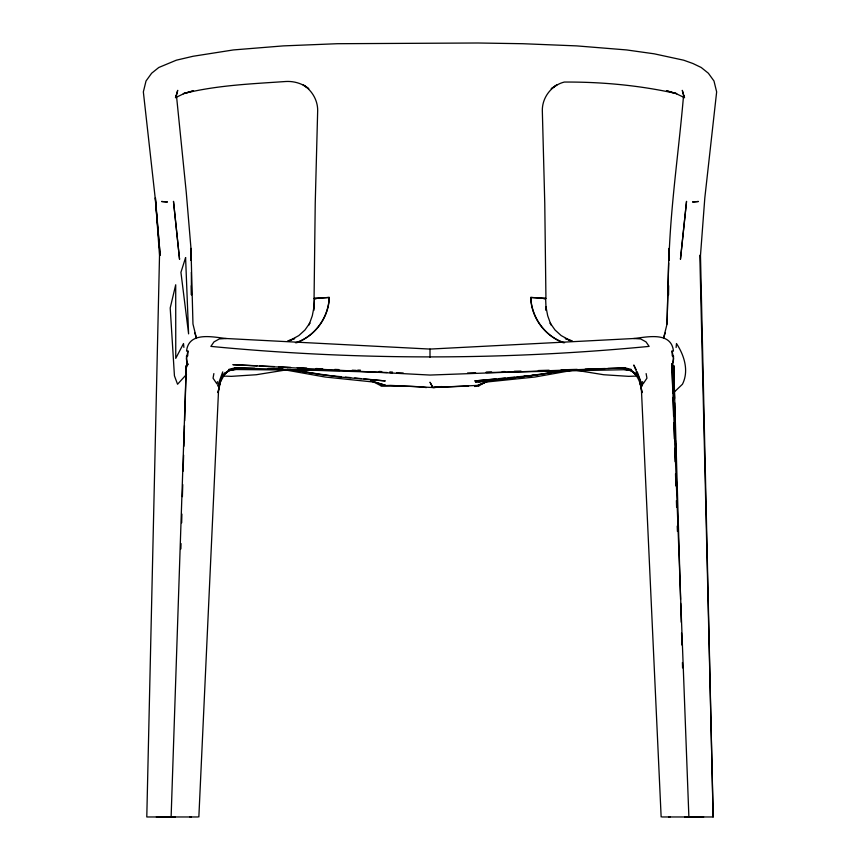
<?xml version="1.0" encoding="UTF-8"?>
<svg xmlns="http://www.w3.org/2000/svg" width="860" height="860" viewBox="0 0 860 860"><rect width="100%" height="100%" fill="white"/><g stroke="black" fill="none" stroke-linecap="round" stroke-linejoin="round"><path stroke-width="1.29" d="M668.553 295.002L668.65 285.681M668.908 260.376C670.606 205.046 678.927 150.124 683.592 95.019L684.184 97.406M189.92 817L191.221 816.968M663.608 337.991L667.038 323.994L668.65 262.977M668.714 260.322L669.026 248.389L667.038 323.994M180.869 548.916L181.03 543.563M181.675 522.837L181.89 514.076M182.395 496.65L182.75 484.588M183.137 471.183L183.61 455.101M183.922 446.286L184.459 425.614M184.663 420.776L186.276 365.704L188.157 363.877L186.147 367.994L186.276 365.704L171.119 816.968M313.879 310.395L314.384 298.302L329.24 297.442C328.928 317.49 315.168 335.701 296.625 342.774M198.853 816.968L218.601 389.182L219.913 382.861L225.245 373.165M187.706 355.954L187.975 350.815L186.373 358.566L187.222 364.952L186.437 356.019M673.004 362.393L673.563 356.019M676.111 347.494L676.487 343.538C684.28 355.352 689.15 370.907 682.442 384.248L674.358 391.945M672.95 363.673L673.627 358.566L672.025 350.815L672.294 355.954M213.871 373.595L213.054 378.185L216.935 383.915L217.429 381.668M219.913 382.861L218.042 392.654L222.729 371.885L217.591 385.968M186.555 351.149C188.587 331.164 213.129 337.131 226.277 338.517L430 349.074L633.723 338.517C646.87 337.131 671.413 331.164 673.445 351.149M175.816 97.406L176.407 95.019L186.265 192.361L190.974 248.389L192.963 323.994L196.392 337.991M175.859 97.438L177.708 90.343L176.053 96.202M663.877 337.12L665.188 333.024M607.945 368.435L625.338 367.908L631.401 369.563L630.907 370.66C638.421 375.358 641.022 384.323 641.958 392.654L640.087 382.861M225.374 372.369L222.847 375.379L229.093 370.66L234.243 369.381M186.512 374.39L177.558 384.248L174.44 375.841L170.205 307.977L175.709 284.778L175.752 358.383L183.513 343.538L183.889 347.397M551.196 88.72L556.893 84.86L552.152 88.075M474.634 386.484L478.386 386.065L486.287 381.743L477.816 385.387L432.86 387.527L390.515 385.387L380.969 385.764L372.509 381.378M175.397 97.718L184.104 93.525L193.489 90.762L183.287 93.654C216.784 85.226 251.507 83.882 285.832 81.496C294.077 81.023 302.365 83.506 308.804 88.72M544.111 298.99L545.616 298.302L546.111 310.03M295.41 342.753C314.889 336.679 328.369 317.587 329.24 297.442L314.061 298.549L315.233 203.261L317.673 110.639C317.834 100.276 311.868 90.192 303.107 84.86L307.848 88.075M488.362 381.12L477.816 385.387L479.031 385.764M287.606 340.969L294.69 338.485L289.454 340.732L298.85 335.561L304.967 329.993L309.826 323.059L308.998 324.94L312.298 315.76L314.029 306.859L314.384 298.302L315.889 298.99M340.13 370.531L235.5 369.51L229.093 370.66L228.599 369.563L234.662 367.908L254.732 368.263M573.007 370.23L534.909 377.024L486.094 382.066M564.955 370.252L537.221 374.949L475.537 382.41M286.036 369.929L256.226 374.745L231.351 376.347L222.643 376.046M567.471 370.252L521.762 376.873L474.731 380.926L496.005 378.884M433.601 387.591L441.524 386.548M440.083 386.624L433.462 387.484L468.582 386.043M231.06 369.617L233.286 369.338M478.794 381.775L481.45 381.464M484.105 381.152L537.221 374.949L518.601 376.723M498.66 378.637L505.315 378.002M509.303 377.615L514.613 377.11M226.277 338.517L219.407 338.904L213.989 341.882L210.861 346.387C356.438 360.394 503.562 360.394 649.139 346.387L646.01 341.882L640.592 338.904L633.723 338.517M637.357 376.046L628.649 376.347L603.774 374.745L575.265 370.144M486.19 372.122L491.544 371.95M502.251 371.627L504.927 371.552M514.291 371.262L520.977 371.068M538.371 370.542L549.078 370.208M561.118 369.854L577.178 369.359M585.198 369.123L605.268 368.51M467.56 372.982L475.612 372.81M486.341 372.573L631.401 369.563M228.599 369.563L235.5 369.51L234.662 367.908L387.183 372.52M687.581 816.968L684.915 816.968L703.663 816.968M156.337 816.968L173.064 816.968M686.936 816.968L688.882 816.968L671.843 363.877L673.724 365.704L674.562 398.814M197.843 816.968L146.791 816.968L159.519 255.463L155.38 197.897M662.157 816.968L713.209 816.968L699.825 255.28M268.105 368.51L282.833 368.768M357.749 370.112L360.426 370.165M668.779 816.968L670.08 817M389.86 372.606L392.536 372.681M396.557 372.81L403.243 373.004M257.011 365.79L232.877 364.661L430 375.057L625.338 367.908L624.5 369.51L630.907 370.66L636.421 374.541L636.077 375.067L631.175 369.908L630.907 370.66L625.758 369.381M259.699 365.909L274.447 366.596M278.468 366.779L290.54 367.338M297.238 367.65L306.633 368.091M316.018 368.531L322.726 368.832M334.787 369.402L338.818 369.585M352.224 370.208L356.244 370.391M379.045 371.456L381.722 371.574M389.773 371.95L392.45 372.079M426.399 387.591C411.338 385.43 395.901 386.677 380.969 385.764M341.398 376.723L322.779 374.949L295.044 370.252M345.387 377.11L350.697 377.615M354.685 378.002L361.34 378.637M363.995 378.884L385.269 380.926L338.238 376.873L287.369 369.284M373.906 382.066L325.091 377.024L281.736 369.295M626.714 369.338L628.939 369.617M545.616 298.302L530.76 297.442C531.104 317.426 544.767 335.787 563.375 342.774M289.755 369.359L292.4 369.811M370.542 380.873L385.517 385.312L371.638 381.12M572.394 340.969L565.31 338.485L570.545 340.732L561.15 335.561L555.033 329.993L550.174 323.059L551.002 324.94L547.702 315.76L545.971 306.859L546.121 310.395M564.59 342.753C545.111 336.679 531.63 317.587 530.76 297.442L545.939 298.549L544.767 203.261L542.327 110.639C542.101 97.492 551.539 85.194 564.321 82.055C601.925 81.829 639.98 85.398 676.712 93.654L666.511 90.762L675.895 93.525L684.603 97.718M634.626 372.369L637.153 375.379L634.755 373.165M636.11 369.596L633.788 365.016L642.409 385.968L637.271 371.885M673.853 367.994L671.843 363.877L672.832 393.364M194.811 333.024L196.123 337.12M683.947 96.202L682.292 90.343L684.141 97.438M639.765 381.894L641.399 389.182L661.146 816.968M642.571 381.668L643.065 383.915L646.946 378.185L646.129 373.595M155.413 197.897L160.175 255.28L155.187 197.929L143.351 91.902L146.017 81.001L151.629 73.24L158.788 67.489L176.311 60.2L193.091 56.266L233.404 49.934L283.284 45.892L337.378 43.709L478.01 43L522.622 43.709L576.716 45.892L626.596 49.934L654.256 53.825L683.689 60.2L692.87 63.489L701.212 67.489L708.371 73.24L713.983 81.001L716.649 91.902L704.813 197.929L700.481 255.463L713.112 816.968M672.961 397.385L673.584 416.154M673.81 422.862L674.347 438.944M674.659 448.329L675.111 461.734M675.508 473.796L675.906 485.857M676.401 500.606L676.626 507.314M677.25 526.073L677.433 531.437M680.572 599.399L673.724 365.704L674.466 397.943M680.69 603.419L681.238 622.221M681.55 632.971L681.905 645.054M682.421 662.512L682.571 667.887M674.659 402.835L675.24 428.301M675.519 440.363L675.885 456.445M676.379 477.891L676.562 485.932M674.681 407.339L675.154 427.485M675.519 443.599L675.831 457.036M676.39 481.213L676.519 486.577M190.974 248.389L191.092 260.376M191.35 285.681L191.447 295.002L191.35 272.319M191.21 253.657L191.253 260.322M430 349.074L430 357.223M686.506 201.444L680.453 259.247L686.559 201.444M185.588 257.613L180.933 272.33L188.598 333.873L185.588 257.613M228.825 369.908L223.923 375.067L223.578 374.541L229.093 370.66L228.825 369.908M698.374 201.498L692.751 201.971L698.374 201.498M167.249 201.971L161.626 201.498L167.249 201.971M173.494 201.444L179.547 259.247L173.494 201.444M175.085 816.968L172.387 816.968L175.085 816.968M432.86 387.484L430 382.206L432.86 387.527"/></g></svg>
